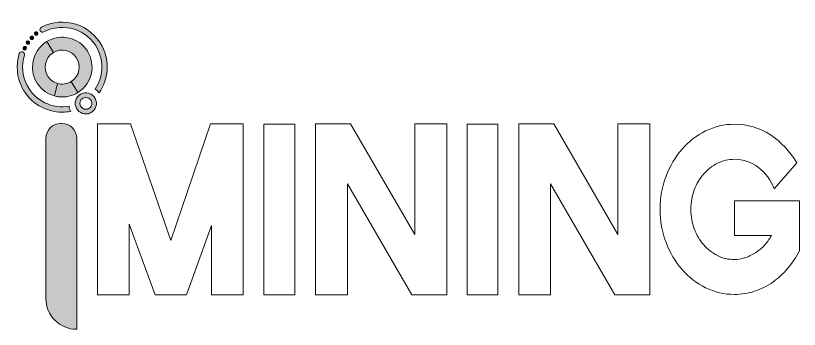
# Model space of a CAD drawing. Header units: millimetres. Extents: x 235 to 680, y -603 to -531.
# Drawn here: x 499.6 to 679.9, y -603.2 to -531.1 of the extents above; entities that cross this region are included whole.
import ezdxf

# ---------------------------------------------------------------- set-up
doc = ezdxf.new("R2010")
doc.units = ezdxf.units.MM
doc.header["$MEASUREMENT"] = 0
doc.layers.add('Logo', color=7, linetype='Continuous', lineweight=0)

# ---------------------------------------------------------------- blocks, each defined once
blk = doc.blocks.new('Block_42')
at = {"layer": 'Logo', "true_color": 0xf7941d, "transparency": 33554687}
h = blk.add_hatch(color=30, dxfattribs=at)
h.dxf.hatch_style = 2
edge = h.paths.add_edge_path()
edge.add_spline(control_points=[(504.28, -535.57), (504.23, -535.57), (504.17, -535.55), (504.12, -535.53), (504.07, -535.52), (504.03, -535.48), (503.99, -535.45), (503.91, -535.37), (503.87, -535.27), (503.87, -535.16), (503.87, -535.05), (503.92, -534.94), (503.99, -534.87), (504.15, -534.71), (504.42, -534.71), (504.57, -534.87), (504.65, -534.94), (504.69, -535.05), (504.69, -535.16), (504.69, -535.27), (504.65, -535.37), (504.57, -535.45), (504.53, -535.48), (504.49, -535.52), (504.44, -535.53), (504.39, -535.55), (504.34, -535.57), (504.28, -535.57)], knot_values=[0, 0, 0, 0, 1, 1, 1, 2, 2, 2, 3, 3, 3, 4, 4, 4, 5, 5, 5, 6, 6, 6, 7, 7, 7, 8, 8, 8, 9, 9, 9, 9], degree=3, periodic=0)
h = blk.add_hatch(color=30, dxfattribs=at)
h.dxf.hatch_style = 2
edge = h.paths.add_edge_path()
edge.add_spline(control_points=[(502.14, -537.57), (501.96, -537.44), (501.91, -537.18), (502.04, -537), (502.04, -537), (502.04, -537), (502.04, -537), (502.17, -536.81), (502.42, -536.77), (502.61, -536.9), (502.61, -536.9), (502.61, -536.9), (502.61, -536.9), (502.79, -537.03), (502.84, -537.28), (502.71, -537.47), (502.71, -537.47), (502.71, -537.47), (502.71, -537.47), (502.63, -537.58), (502.5, -537.64), (502.38, -537.64), (502.38, -537.64), (502.38, -537.64), (502.38, -537.64), (502.29, -537.64), (502.21, -537.62), (502.14, -537.57)], knot_values=[0, 0, 0, 0, 1, 1, 1, 2, 2, 2, 3, 3, 3, 4, 4, 4, 5, 5, 5, 6, 6, 6, 7, 7, 7, 8, 8, 8, 9, 9, 9, 9], degree=3, periodic=0)
h = blk.add_hatch(color=30, dxfattribs=at)
h.dxf.hatch_style = 2
edge = h.paths.add_edge_path()
edge.add_spline(control_points=[(502.97, -536.45), (502.8, -536.29), (502.8, -536.03), (502.96, -535.86), (502.96, -535.86), (502.96, -535.86), (502.96, -535.86), (502.96, -535.86), (502.96, -535.86), (502.96, -535.86), (502.96, -535.86), (502.96, -535.86), (502.96, -535.86), (503.12, -535.7), (503.38, -535.7), (503.54, -535.86), (503.54, -535.86), (503.54, -535.86), (503.54, -535.86), (503.7, -536.02), (503.71, -536.28), (503.54, -536.44), (503.54, -536.44), (503.54, -536.44), (503.54, -536.44), (503.46, -536.52), (503.36, -536.56), (503.25, -536.56), (503.25, -536.56), (503.25, -536.56), (503.25, -536.56), (503.15, -536.56), (503.05, -536.52), (502.97, -536.45)], knot_values=[0, 0, 0, 0, 1, 1, 1, 2, 2, 2, 3, 3, 3, 4, 4, 4, 5, 5, 5, 6, 6, 6, 7, 7, 7, 8, 8, 8, 9, 9, 9, 10, 10, 10, 11, 11, 11, 11], degree=3, periodic=0)
h = blk.add_hatch(color=30, dxfattribs=at)
h.dxf.hatch_style = 2
edge = h.paths.add_edge_path()
edge.add_spline(control_points=[(501.46, -538.92), (501.25, -538.82), (501.17, -538.58), (501.26, -538.37), (501.26, -538.37), (501.26, -538.37), (501.26, -538.37), (501.36, -538.17), (501.61, -538.08), (501.81, -538.18), (501.81, -538.18), (501.81, -538.18), (501.81, -538.18), (502.01, -538.27), (502.1, -538.52), (502, -538.72), (502, -538.72), (502, -538.72), (502, -538.72), (501.93, -538.87), (501.79, -538.96), (501.63, -538.96), (501.63, -538.96), (501.63, -538.96), (501.63, -538.96), (501.58, -538.96), (501.52, -538.94), (501.46, -538.92)], knot_values=[0, 0, 0, 0, 1, 1, 1, 2, 2, 2, 3, 3, 3, 4, 4, 4, 5, 5, 5, 6, 6, 6, 7, 7, 7, 8, 8, 8, 9, 9, 9, 9], degree=3, periodic=0)
at = {"layer": 'Logo'}
for points, knots in [([(504.28, -535.57), (504.23, -535.57), (504.17, -535.55), (504.12, -535.53), (504.07, -535.52), (504.03, -535.48), (503.99, -535.45), (503.91, -535.37), (503.87, -535.27), (503.87, -535.16), (503.87, -535.05), (503.92, -534.94), (503.99, -534.87), (504.15, -534.71), (504.42, -534.71), (504.57, -534.87), (504.65, -534.94), (504.69, -535.05), (504.69, -535.16), (504.69, -535.27), (504.65, -535.37), (504.57, -535.45), (504.53, -535.48), (504.49, -535.52), (504.44, -535.53), (504.39, -535.55), (504.34, -535.57), (504.28, -535.57)], [0, 0, 0, 0, 1, 1, 1, 2, 2, 2, 3, 3, 3, 4, 4, 4, 5, 5, 5, 6, 6, 6, 7, 7, 7, 8, 8, 8, 9, 9, 9, 9]), ([(502.14, -537.57), (501.96, -537.44), (501.91, -537.18), (502.04, -537), (502.04, -537), (502.04, -537), (502.04, -537), (502.17, -536.81), (502.42, -536.77), (502.61, -536.9), (502.61, -536.9), (502.61, -536.9), (502.61, -536.9), (502.79, -537.03), (502.84, -537.28), (502.71, -537.47), (502.71, -537.47), (502.71, -537.47), (502.71, -537.47), (502.63, -537.58), (502.5, -537.64), (502.38, -537.64), (502.38, -537.64), (502.38, -537.64), (502.38, -537.64), (502.29, -537.64), (502.21, -537.62), (502.14, -537.57)], [0, 0, 0, 0, 1, 1, 1, 2, 2, 2, 3, 3, 3, 4, 4, 4, 5, 5, 5, 6, 6, 6, 7, 7, 7, 8, 8, 8, 9, 9, 9, 9]), ([(502.97, -536.45), (502.8, -536.29), (502.8, -536.03), (502.96, -535.86), (502.96, -535.86), (502.96, -535.86), (502.96, -535.86), (502.96, -535.86), (502.96, -535.86), (502.96, -535.86), (502.96, -535.86), (502.96, -535.86), (502.96, -535.86), (503.12, -535.7), (503.38, -535.7), (503.54, -535.86), (503.54, -535.86), (503.54, -535.86), (503.54, -535.86), (503.7, -536.02), (503.71, -536.28), (503.54, -536.44), (503.54, -536.44), (503.54, -536.44), (503.54, -536.44), (503.46, -536.52), (503.36, -536.56), (503.25, -536.56), (503.25, -536.56), (503.25, -536.56), (503.25, -536.56), (503.15, -536.56), (503.05, -536.52), (502.97, -536.45)], [0, 0, 0, 0, 1, 1, 1, 2, 2, 2, 3, 3, 3, 4, 4, 4, 5, 5, 5, 6, 6, 6, 7, 7, 7, 8, 8, 8, 9, 9, 9, 10, 10, 10, 11, 11, 11, 11]), ([(501.46, -538.92), (501.25, -538.82), (501.17, -538.58), (501.26, -538.37), (501.26, -538.37), (501.26, -538.37), (501.26, -538.37), (501.36, -538.17), (501.61, -538.08), (501.81, -538.18), (501.81, -538.18), (501.81, -538.18), (501.81, -538.18), (502.01, -538.27), (502.1, -538.52), (502, -538.72), (502, -538.72), (502, -538.72), (502, -538.72), (501.93, -538.87), (501.79, -538.96), (501.63, -538.96), (501.63, -538.96), (501.63, -538.96), (501.63, -538.96), (501.58, -538.96), (501.52, -538.94), (501.46, -538.92)], [0, 0, 0, 0, 1, 1, 1, 2, 2, 2, 3, 3, 3, 4, 4, 4, 5, 5, 5, 6, 6, 6, 7, 7, 7, 8, 8, 8, 9, 9, 9, 9])]:
    blk.add_open_spline(points, degree=3, knots=knots, dxfattribs=at)
blk = doc.blocks.new('Block_44')
at = {"layer": 'Logo', "true_color": 0xf7941d, "transparency": 33554687}
h = blk.add_hatch(color=30, dxfattribs=at)
h.dxf.hatch_style = 2
edge = h.paths.add_edge_path()
edge.add_spline(control_points=[(518.78, -548.78), (520.89, -545.72), (521.29, -541.62), (519.46, -538.1), (516.81, -533.03), (510.55, -531.05), (505.48, -533.69), (505.18, -533.85), (505.06, -534.22), (505.22, -534.52), (505.38, -534.82), (505.75, -534.94), (506.05, -534.78), (510.51, -532.46), (516.04, -534.2), (518.37, -538.67), (519.96, -541.72), (519.64, -545.27), (517.86, -547.95), (518.21, -548.18), (518.52, -548.46), (518.78, -548.78)], knot_values=[0, 0, 0, 0, 1, 1, 1, 2, 2, 2, 3, 3, 3, 4, 4, 4, 5, 5, 5, 6, 6, 6, 7, 7, 7, 7], degree=3, periodic=0)
h = blk.add_hatch(color=30, dxfattribs=at)
h.dxf.hatch_style = 2
edge = h.paths.add_edge_path()
edge.add_spline(control_points=[(502.18, -547.1), (501.05, -544.94), (500.83, -542.47), (501.56, -540.14), (501.66, -539.82), (501.48, -539.47), (501.16, -539.37), (500.83, -539.27), (500.49, -539.45), (500.39, -539.77), (499.56, -542.41), (499.81, -545.22), (501.09, -547.67), (502.93, -551.22), (506.55, -553.25), (510.3, -553.25), (510.94, -553.25), (511.58, -553.19), (512.22, -553.06), (512.03, -552.69), (511.9, -552.29), (511.83, -551.88), (508.02, -552.53), (504.06, -550.71), (502.18, -547.1)], knot_values=[0, 0, 0, 0, 1, 1, 1, 2, 2, 2, 3, 3, 3, 4, 4, 4, 5, 5, 5, 6, 6, 6, 7, 7, 7, 8, 8, 8, 8], degree=3, periodic=0)
at = {"layer": 'Logo'}
for points, knots in [([(518.78, -548.78), (520.89, -545.72), (521.29, -541.62), (519.46, -538.1), (516.81, -533.03), (510.55, -531.05), (505.48, -533.69), (505.18, -533.85), (505.06, -534.22), (505.22, -534.52), (505.38, -534.82), (505.75, -534.94), (506.05, -534.78), (510.51, -532.46), (516.04, -534.2), (518.37, -538.67), (519.96, -541.72), (519.64, -545.27), (517.86, -547.95), (518.21, -548.18), (518.52, -548.46), (518.78, -548.78)], [0, 0, 0, 0, 1, 1, 1, 2, 2, 2, 3, 3, 3, 4, 4, 4, 5, 5, 5, 6, 6, 6, 7, 7, 7, 7]), ([(502.18, -547.1), (501.05, -544.94), (500.83, -542.47), (501.56, -540.14), (501.66, -539.82), (501.48, -539.47), (501.16, -539.37), (500.83, -539.27), (500.49, -539.45), (500.39, -539.77), (499.56, -542.41), (499.81, -545.22), (501.09, -547.67), (502.93, -551.22), (506.55, -553.25), (510.3, -553.25), (510.94, -553.25), (511.58, -553.19), (512.22, -553.06), (512.03, -552.69), (511.9, -552.29), (511.83, -551.88), (508.02, -552.53), (504.06, -550.71), (502.18, -547.1)], [0, 0, 0, 0, 1, 1, 1, 2, 2, 2, 3, 3, 3, 4, 4, 4, 5, 5, 5, 6, 6, 6, 7, 7, 7, 8, 8, 8, 8])]:
    blk.add_open_spline(points, degree=3, knots=knots, dxfattribs=at)
blk = doc.blocks.new('Block_43')
at = {"layer": 'Logo', "true_color": 0xf7941d, "transparency": 33554687}
h = blk.add_hatch(color=30, dxfattribs=at)
h.dxf.hatch_style = 2
edge = h.paths.add_edge_path()
edge.add_spline(control_points=[(514.4, -550.82), (514.18, -551.54), (514.58, -552.31), (515.29, -552.53), (515.64, -552.64), (516.01, -552.61), (516.33, -552.44), (516.66, -552.28), (516.89, -551.99), (517, -551.64), (517.11, -551.3), (517.08, -550.93), (516.91, -550.6), (516.74, -550.28), (516.46, -550.04), (516.11, -549.93), (515.39, -549.71), (514.63, -550.11), (514.4, -550.82), (514.4, -550.82), (514.4, -550.82), (514.4, -550.82)], knot_values=[0, 0, 0, 0, 1, 1, 1, 2, 2, 2, 3, 3, 3, 4, 4, 4, 5, 5, 5, 6, 6, 6, 7, 7, 7, 7], degree=3, periodic=0)
edge = h.paths.add_edge_path()
edge.add_spline(control_points=[(515.71, -553.67), (515.46, -553.67), (515.21, -553.63), (514.97, -553.56), (513.69, -553.15), (512.98, -551.78), (513.38, -550.5), (513.38, -550.5), (513.38, -550.5), (513.38, -550.5), (513.78, -549.22), (515.15, -548.51), (516.43, -548.91), (517.05, -549.11), (517.56, -549.53), (517.86, -550.11), (518.16, -550.69), (518.22, -551.34), (518.02, -551.97), (517.83, -552.59), (517.4, -553.09), (516.83, -553.39), (516.48, -553.58), (516.09, -553.67), (515.71, -553.67)], knot_values=[0, 0, 0, 0, 1, 1, 1, 2, 2, 2, 3, 3, 3, 4, 4, 4, 5, 5, 5, 6, 6, 6, 7, 7, 7, 8, 8, 8, 8], degree=3, periodic=0)
at = {"layer": 'Logo'}
for points, knots in [([(515.71, -553.67), (515.46, -553.67), (515.21, -553.63), (514.97, -553.56), (513.69, -553.15), (512.98, -551.78), (513.38, -550.5), (513.38, -550.5), (513.38, -550.5), (513.38, -550.5), (513.78, -549.22), (515.15, -548.51), (516.43, -548.91), (517.05, -549.11), (517.56, -549.53), (517.86, -550.11), (518.16, -550.69), (518.22, -551.34), (518.02, -551.97), (517.83, -552.59), (517.4, -553.09), (516.83, -553.39), (516.48, -553.58), (516.09, -553.67), (515.71, -553.67)], [0, 0, 0, 0, 1, 1, 1, 2, 2, 2, 3, 3, 3, 4, 4, 4, 5, 5, 5, 6, 6, 6, 7, 7, 7, 8, 8, 8, 8]), ([(514.4, -550.82), (514.18, -551.54), (514.58, -552.31), (515.29, -552.53), (515.64, -552.64), (516.01, -552.61), (516.33, -552.44), (516.66, -552.28), (516.89, -551.99), (517, -551.64), (517.11, -551.3), (517.08, -550.93), (516.91, -550.6), (516.74, -550.28), (516.46, -550.04), (516.11, -549.93), (515.39, -549.71), (514.63, -550.11), (514.4, -550.82), (514.4, -550.82), (514.4, -550.82), (514.4, -550.82)], [0, 0, 0, 0, 1, 1, 1, 2, 2, 2, 3, 3, 3, 4, 4, 4, 5, 5, 5, 6, 6, 6, 7, 7, 7, 7])]:
    blk.add_open_spline(points, degree=3, knots=knots, dxfattribs=at)
blk.add_blockref('Block_44', (0, 0), dxfattribs=at)
blk = doc.blocks.new('Block_45')
at = {"layer": 'Logo', "true_color": 0xf7941d, "transparency": 33554687}
h = blk.add_hatch(color=30, dxfattribs=at)
h.dxf.hatch_style = 2
edge = h.paths.add_edge_path()
edge.add_spline(control_points=[(507.05, -545.1), (505.82, -543.32), (506.28, -540.89), (508.06, -539.66), (508.13, -539.61), (508.21, -539.56), (508.29, -539.52), (508.29, -539.52), (506.76, -536.99), (506.76, -536.99), (505.02, -538.03), (503.76, -539.82), (503.47, -541.98), (503.01, -545.45), (505.22, -548.66), (508.52, -549.52), (508.52, -549.52), (509.15, -546.63), (509.15, -546.63), (508.32, -546.39), (507.57, -545.87), (507.05, -545.1)], knot_values=[0, 0, 0, 0, 1, 1, 1, 2, 2, 2, 3, 3, 3, 4, 4, 4, 5, 5, 5, 6, 6, 6, 7, 7, 7, 7], degree=3, periodic=0)
at = {"layer": 'Logo', "true_color": 0xfcba63, "transparency": 33554687}
h = blk.add_hatch(color=31, dxfattribs=at)
h.dxf.hatch_style = 2
edge = h.paths.add_edge_path()
edge.add_spline(control_points=[(511.17, -536.08), (509.58, -535.87), (508.04, -536.23), (506.76, -536.99), (506.76, -536.99), (508.29, -539.52), (508.29, -539.52), (510.05, -538.49), (512.32, -538.97), (513.49, -540.67), (514.72, -542.45), (514.27, -544.89), (512.49, -546.11), (512.44, -546.14), (512.4, -546.16), (512.35, -546.19), (512.35, -546.19), (513.89, -548.72), (513.89, -548.72), (515.57, -547.67), (516.79, -545.91), (517.07, -543.79), (517.57, -540.03), (514.93, -536.58), (511.17, -536.08)], knot_values=[0, 0, 0, 0, 1, 1, 1, 2, 2, 2, 3, 3, 3, 4, 4, 4, 5, 5, 5, 6, 6, 6, 7, 7, 7, 8, 8, 8, 8], degree=3, periodic=0)
at = {"layer": 'Logo', "true_color": 0xffdaa2, "transparency": 33554687}
h = blk.add_hatch(color=41, dxfattribs=at)
h.dxf.hatch_style = 2
edge = h.paths.add_edge_path()
edge.add_spline(control_points=[(509.15, -546.63), (509.15, -546.63), (508.52, -549.52), (508.52, -549.52), (508.8, -549.59), (509.08, -549.65), (509.37, -549.69), (511, -549.91), (512.59, -549.53), (513.89, -548.72), (513.89, -548.72), (512.35, -546.19), (512.35, -546.19), (511.36, -546.81), (510.2, -546.94), (509.15, -546.63)], knot_values=[0, 0, 0, 0, 1, 1, 1, 2, 2, 2, 3, 3, 3, 4, 4, 4, 5, 5, 5, 5], degree=3, periodic=0)
at = {"layer": 'Logo'}
for points in [[(508.29, -539.52), (506.76, -536.99), (508.29, -539.52)], [(510.07, -542.43), (510.07, -542.43), (510.07, -542.43)], [(512.35, -546.19), (513.89, -548.72), (512.35, -546.19)]]:
    blk.add_lwpolyline(points, close=True, dxfattribs=at)
for points, knots in [([(507.05, -545.1), (505.82, -543.32), (506.28, -540.89), (508.06, -539.66), (508.13, -539.61), (508.21, -539.56), (508.29, -539.52), (508.29, -539.52), (506.76, -536.99), (506.76, -536.99), (505.02, -538.03), (503.76, -539.82), (503.47, -541.98), (503.01, -545.45), (505.22, -548.66), (508.52, -549.52), (508.52, -549.52), (509.15, -546.63), (509.15, -546.63), (508.32, -546.39), (507.57, -545.87), (507.05, -545.1)], [0, 0, 0, 0, 1, 1, 1, 2, 2, 2, 3, 3, 3, 4, 4, 4, 5, 5, 5, 6, 6, 6, 7, 7, 7, 7]), ([(511.17, -536.08), (509.58, -535.87), (508.04, -536.23), (506.76, -536.99), (506.76, -536.99), (508.29, -539.52), (508.29, -539.52), (510.05, -538.49), (512.32, -538.97), (513.49, -540.67), (514.72, -542.45), (514.27, -544.89), (512.49, -546.11), (512.44, -546.14), (512.4, -546.16), (512.35, -546.19), (512.35, -546.19), (513.89, -548.72), (513.89, -548.72), (515.57, -547.67), (516.79, -545.91), (517.07, -543.79), (517.57, -540.03), (514.93, -536.58), (511.17, -536.08)], [0, 0, 0, 0, 1, 1, 1, 2, 2, 2, 3, 3, 3, 4, 4, 4, 5, 5, 5, 6, 6, 6, 7, 7, 7, 8, 8, 8, 8]), ([(509.15, -546.63), (509.15, -546.63), (508.52, -549.52), (508.52, -549.52), (508.8, -549.59), (509.08, -549.65), (509.37, -549.69), (511, -549.91), (512.59, -549.53), (513.89, -548.72), (513.89, -548.72), (512.35, -546.19), (512.35, -546.19), (511.36, -546.81), (510.2, -546.94), (509.15, -546.63)], [0, 0, 0, 0, 1, 1, 1, 2, 2, 2, 3, 3, 3, 4, 4, 4, 5, 5, 5, 5])]:
    blk.add_open_spline(points, degree=3, knots=knots, dxfattribs=at)
blk = doc.blocks.new('Block_41')
at = {"layer": 'Logo'}
for name in ['Block_43', 'Block_42', 'Block_45']:
    blk.add_blockref(name, (0, 0), dxfattribs=at)
blk = doc.blocks.new('Block_40')
at = {"layer": 'Logo', "true_color": 0xf7941d, "transparency": 33554687}
h = blk.add_hatch(color=30, dxfattribs=at)
h.dxf.hatch_style = 2
edge = h.paths.add_edge_path()
edge.add_spline(control_points=[(513.62, -559.29), (513.62, -559.29), (513.62, -603.21), (513.62, -603.21), (513.62, -603.21), (513.62, -603.21), (513.62, -603.21), (509.69, -603.21), (506.51, -600.02), (506.51, -596.09), (506.51, -596.09), (506.51, -559.29), (506.51, -559.29), (506.51, -557.38), (508.06, -555.83), (509.97, -555.83), (509.97, -555.83), (510.16, -555.83), (510.16, -555.83), (512.07, -555.83), (513.62, -557.38), (513.62, -559.29)], knot_values=[0, 0, 0, 0, 1, 1, 1, 2, 2, 2, 3, 3, 3, 4, 4, 4, 5, 5, 5, 6, 6, 6, 7, 7, 7, 7], degree=3, periodic=0)
at = {"layer": 'Logo'}
for points in [[(544.59, -595.64)], [(544.62, -595.24)]]:
    blk.add_lwpolyline(points, dxfattribs=at)
at = {"layer": 'Logo', "color": 30, "lineweight": 80, "true_color": 0xf7941d}
blk.add_lwpolyline([(526.75, -602.45)], dxfattribs=at)
at = {"layer": 'Logo'}
for points, knots in [([(513.62, -559.29), (513.62, -559.29), (513.62, -603.21), (513.62, -603.21), (513.62, -603.21), (513.62, -603.21), (513.62, -603.21), (509.69, -603.21), (506.51, -600.02), (506.51, -596.09), (506.51, -596.09), (506.51, -559.29), (506.51, -559.29), (506.51, -557.38), (508.06, -555.83), (509.97, -555.83), (509.97, -555.83), (510.16, -555.83), (510.16, -555.83), (512.07, -555.83), (513.62, -557.38), (513.62, -559.29)], [0, 0, 0, 0, 1, 1, 1, 2, 2, 2, 3, 3, 3, 4, 4, 4, 5, 5, 5, 6, 6, 6, 7, 7, 7, 7]), ([(525.71, -595.24), (525.71, -595.24), (518.4, -595.24), (518.4, -595.24), (518.4, -595.24), (518.4, -555.92), (518.4, -555.92), (518.4, -555.92), (525.99, -555.92), (525.99, -555.92), (525.99, -555.92), (535.26, -582.77), (535.26, -582.77), (535.26, -582.77), (544.39, -555.92), (544.39, -555.92), (544.39, -555.92), (551.92, -555.92), (551.92, -555.92), (551.92, -555.92), (551.92, -595.24), (551.92, -595.24), (551.92, -595.24), (544.62, -595.24), (544.62, -595.24), (544.62, -595.24), (544.62, -579.3), (544.62, -579.3), (544.62, -579.3), (538.86, -595.24), (538.86, -595.24), (538.86, -595.24), (531.65, -595.24), (531.65, -595.24), (531.65, -595.24), (525.71, -579.03), (525.71, -579.03), (525.71, -579.03), (525.71, -595.24), (525.71, -595.24)], [0, 0, 0, 0, 1, 1, 1, 2, 2, 2, 3, 3, 3, 4, 4, 4, 5, 5, 5, 6, 6, 6, 7, 7, 7, 8, 8, 8, 9, 9, 9, 10, 10, 10, 11, 11, 11, 12, 12, 12, 13, 13, 13, 13]), ([(563.81, -556.03), (563.81, -556.03), (563.81, -595.24), (563.81, -595.24), (563.81, -595.24), (556.69, -595.24), (556.69, -595.24), (556.69, -595.24), (556.69, -556.03), (556.69, -556.03), (556.69, -556.03), (563.81, -556.03), (563.81, -556.03)], [0, 0, 0, 0, 1, 1, 1, 2, 2, 2, 3, 3, 3, 4, 4, 4, 4]), ([(591.43, -555.97), (591.43, -555.97), (598.73, -555.97), (598.73, -555.97), (598.73, -555.97), (598.73, -595.24), (598.73, -595.24), (598.73, -595.24), (590.68, -595.24), (590.68, -595.24), (590.68, -595.24), (575.88, -569.77), (575.88, -569.77), (575.88, -569.77), (575.88, -595.24), (575.88, -595.24), (575.88, -595.24), (568.58, -595.24), (568.58, -595.24), (568.58, -595.24), (568.58, -555.92), (568.58, -555.92), (568.58, -555.92), (576.63, -555.92), (576.63, -555.92), (576.63, -555.92), (591.43, -581.38), (591.43, -581.38), (591.43, -581.38), (591.43, -555.97), (591.43, -555.97)], [0, 0, 0, 0, 1, 1, 1, 2, 2, 2, 3, 3, 3, 4, 4, 4, 5, 5, 5, 6, 6, 6, 7, 7, 7, 8, 8, 8, 9, 9, 9, 10, 10, 10, 10]), ([(610.53, -556.03), (610.53, -556.03), (610.53, -595.24), (610.53, -595.24), (610.53, -595.24), (603.41, -595.24), (603.41, -595.24), (603.41, -595.24), (603.41, -556.03), (603.41, -556.03), (603.41, -556.03), (610.53, -556.03), (610.53, -556.03)], [0, 0, 0, 0, 1, 1, 1, 2, 2, 2, 3, 3, 3, 4, 4, 4, 4]), ([(638.14, -555.97), (638.14, -555.97), (645.45, -555.97), (645.45, -555.97), (645.45, -555.97), (645.45, -595.24), (645.45, -595.24), (645.45, -595.24), (637.39, -595.24), (637.39, -595.24), (637.39, -595.24), (622.6, -569.77), (622.6, -569.77), (622.6, -569.77), (622.6, -595.24), (622.6, -595.24), (622.6, -595.24), (615.3, -595.24), (615.3, -595.24), (615.3, -595.24), (615.3, -555.92), (615.3, -555.92), (615.3, -555.92), (623.35, -555.92), (623.35, -555.92), (623.35, -555.92), (638.14, -581.38), (638.14, -581.38), (638.14, -581.38), (638.14, -555.97), (638.14, -555.97)], [0, 0, 0, 0, 1, 1, 1, 2, 2, 2, 3, 3, 3, 4, 4, 4, 5, 5, 5, 6, 6, 6, 7, 7, 7, 8, 8, 8, 9, 9, 9, 10, 10, 10, 10]), ([(664.93, -573.63), (664.93, -573.63), (679.87, -573.63), (679.87, -573.63), (679.87, -573.63), (679.87, -585.13), (679.87, -585.13), (679.12, -586.63), (678.22, -587.99), (677.18, -589.22), (676.13, -590.45), (674.97, -591.51), (673.69, -592.4), (672.41, -593.29), (671.03, -593.98), (669.54, -594.46), (668.06, -594.94), (666.53, -595.18), (664.93, -595.18), (662.59, -595.18), (660.38, -594.67), (658.31, -593.63), (656.23, -592.6), (654.42, -591.2), (652.88, -589.43), (651.33, -587.67), (650.11, -585.6), (649.2, -583.23), (648.3, -580.86), (647.85, -578.32), (647.85, -575.61), (647.85, -572.9), (648.3, -570.35), (649.2, -567.98), (650.11, -565.61), (651.33, -563.54), (652.88, -561.78), (654.42, -560.01), (656.23, -558.61), (658.31, -557.58), (660.38, -556.54), (662.59, -556.03), (664.93, -556.03), (667.96, -556.03), (670.72, -556.84), (673.2, -558.46), (675.68, -560.08), (677.7, -562.23), (679.26, -564.91), (679.26, -564.91), (674.11, -570.9), (674.11, -570.9), (673.3, -568.86), (672.08, -567.22), (670.46, -565.98), (668.83, -564.73), (666.99, -564.1), (664.93, -564.1), (663.56, -564.1), (662.27, -564.41), (661.05, -565.01), (659.83, -565.62), (658.77, -566.44), (657.86, -567.47), (656.96, -568.51), (656.24, -569.72), (655.71, -571.11), (655.18, -572.5), (654.92, -574), (654.92, -575.61), (654.92, -577.21), (655.18, -578.71), (655.71, -580.1), (656.24, -581.49), (656.96, -582.71), (657.86, -583.76), (658.77, -584.82), (659.83, -585.65), (661.05, -586.25), (662.27, -586.86), (663.56, -587.16), (664.93, -587.16), (665.68, -587.16), (666.46, -587.04), (667.25, -586.79), (668.05, -586.54), (668.83, -586.17), (669.62, -585.69), (670.4, -585.21), (671.11, -584.63), (671.77, -583.95), (672.42, -583.27), (672.99, -582.51), (673.45, -581.65), (673.45, -581.65), (664.93, -581.65), (664.93, -581.65), (664.93, -581.65), (664.93, -573.63), (664.93, -573.63)], [0, 0, 0, 0, 1, 1, 1, 2, 2, 2, 3, 3, 3, 4, 4, 4, 5, 5, 5, 6, 6, 6, 7, 7, 7, 8, 8, 8, 9, 9, 9, 10, 10, 10, 11, 11, 11, 12, 12, 12, 13, 13, 13, 14, 14, 14, 15, 15, 15, 16, 16, 16, 17, 17, 17, 18, 18, 18, 19, 19, 19, 20, 20, 20, 21, 21, 21, 22, 22, 22, 23, 23, 23, 24, 24, 24, 25, 25, 25, 26, 26, 26, 27, 27, 27, 28, 28, 28, 29, 29, 29, 30, 30, 30, 31, 31, 31, 32, 32, 32, 33, 33, 33, 33])]:
    blk.add_open_spline(points, degree=3, knots=knots, dxfattribs=at)
blk.add_blockref('Block_41', (0, 0), dxfattribs=at)

msp = doc.modelspace()

# ---------------------------------------------------------------- hatches: boundary and pattern name
at = {"layer": 'Logo', "true_color": 0xfcba63, "transparency": 33554687}
h = msp.add_hatch(color=31, dxfattribs=at)
h.dxf.hatch_style = 2
edge = h.paths.add_edge_path()
edge.add_spline(control_points=[(512.49, -546.11), (512.44, -546.14), (512.4, -546.16), (512.35, -546.19), (511.36, -546.81), (510.2, -546.94), (509.15, -546.63), (508.32, -546.39), (507.57, -545.87), (507.05, -545.1), (505.82, -543.32), (506.28, -540.89), (508.06, -539.66), (508.13, -539.61), (508.21, -539.56), (508.29, -539.52), (510.05, -538.49), (512.32, -538.97), (513.49, -540.67), (514.72, -542.45), (514.27, -544.89), (512.49, -546.11)], knot_values=[0, 0, 0, 0, 1, 1, 1, 2, 2, 2, 3, 3, 3, 4, 4, 4, 5, 5, 5, 6, 6, 6, 7, 7, 7, 7], degree=3, periodic=0)
edge = h.paths.add_edge_path()
edge.add_spline(control_points=[(511.17, -536.08), (509.58, -535.87), (508.04, -536.23), (506.76, -536.99), (505.02, -538.03), (503.76, -539.82), (503.47, -541.98), (503.01, -545.45), (505.22, -548.66), (508.52, -549.52), (508.8, -549.59), (509.08, -549.65), (509.37, -549.69), (511, -549.91), (512.59, -549.53), (513.89, -548.72), (515.57, -547.67), (516.79, -545.91), (517.07, -543.79), (517.57, -540.03), (514.93, -536.58), (511.17, -536.08)], knot_values=[0, 0, 0, 0, 1, 1, 1, 2, 2, 2, 3, 3, 3, 4, 4, 4, 5, 5, 5, 6, 6, 6, 7, 7, 7, 7], degree=3, periodic=0)

# ---------------------------------------------------------------- linework, layer by layer
at = {"layer": 'Logo'}
for points in [[(511.17, -536.08), (509.58, -535.87), (508.04, -536.23), (506.76, -536.99), (505.02, -538.03), (503.76, -539.82), (503.47, -541.98), (503.01, -545.45), (505.22, -548.66), (508.52, -549.52), (508.8, -549.59), (509.08, -549.65), (509.37, -549.69), (511, -549.91), (512.59, -549.53), (513.89, -548.72), (515.57, -547.67), (516.79, -545.91), (517.07, -543.79), (517.57, -540.03), (514.93, -536.58), (511.17, -536.08)], [(512.49, -546.11), (512.44, -546.14), (512.4, -546.16), (512.35, -546.19), (511.36, -546.81), (510.2, -546.94), (509.15, -546.63), (508.32, -546.39), (507.57, -545.87), (507.05, -545.1), (505.82, -543.32), (506.28, -540.89), (508.06, -539.66), (508.13, -539.61), (508.21, -539.56), (508.29, -539.52), (510.05, -538.49), (512.32, -538.97), (513.49, -540.67), (514.72, -542.45), (514.27, -544.89), (512.49, -546.11)]]:
    msp.add_open_spline(points, degree=3, knots=[0, 0, 0, 0, 1, 1, 1, 2, 2, 2, 3, 3, 3, 4, 4, 4, 5, 5, 5, 6, 6, 6, 7, 7, 7, 7], dxfattribs=at)

# ---------------------------------------------------------------- block references
msp.add_blockref('Block_40', (0, 0), dxfattribs=at)

doc.saveas('drawing.dxf')
